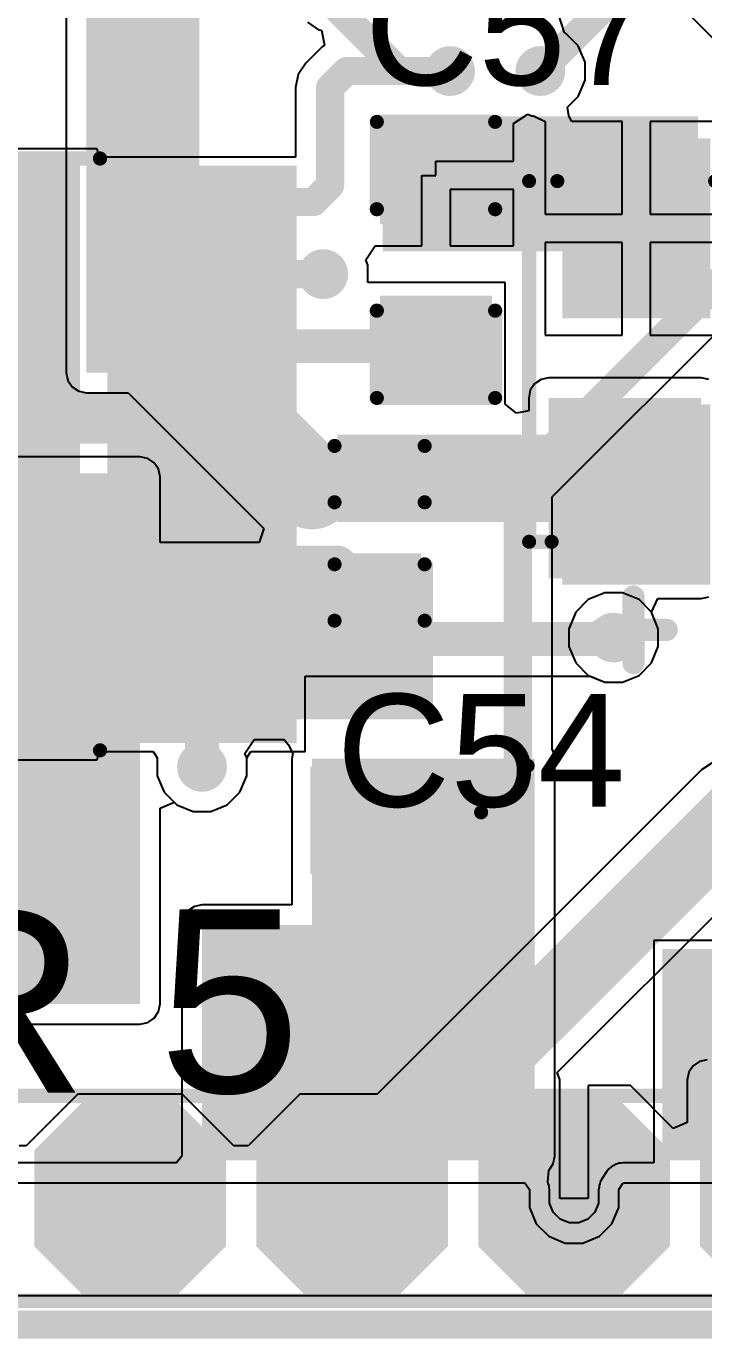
# Model space of a CAD drawing. Header units: millimetres. Extents: x -5.5 to 48.8, y -1.4 to 42.1.
# Drawn here: x 9.97 to 16.08, y -1.42 to 10.41 of the extents above; entities that cross this region are included whole.
import ezdxf

# ---------------------------------------------------------------- set-up
doc = ezdxf.new("R2010")
doc.units = ezdxf.units.MM
for name, color, linetype in [('BottomLayer', 5, 'Continuous'), ('BottomPaste', 16, 'Continuous'), ('BottomSolder', 6, 'Continuous'), ('Mechanical2', 216, 'Continuous'), ('TopLayer', 1, 'Continuous'), ('TopOverlay', 2, 'Continuous'), ('TopPaste', 8, 'Continuous'), ('TopSolder', 216, 'Continuous'), ('ViaHoleLayer', 16, 'Continuous')]:
    doc.layers.add(name, color=color, linetype=linetype)
doc.styles.add('Arial', font='', dxfattribs={"height": 0.2})
doc.styles.get('Arial').set_extended_font_data('Arial')

# ---------------------------------------------------------------- blocks, each defined once
blk = doc.blocks.new('R___0603_B_2')
at = {"layer": 'BottomLayer'}
for points in [[(-1.143, -0.4445), (-1.143, 0.4445), (-0.381, 0.4445), (-0.381, -0.4445)], [(0.381, -0.4445), (0.381, 0.4445), (1.143, 0.4445), (1.143, -0.4445)]]:
    blk.add_hatch(color=5, dxfattribs=at).paths.add_polyline_path(points)
at = {"layer": 'BottomPaste'}
for points in [[(-1.143, -0.4445), (-1.143, 0.4445), (-0.381, 0.4445), (-0.381, -0.4445)], [(0.381, -0.4445), (0.381, 0.4445), (1.143, 0.4445), (1.143, -0.4445)]]:
    blk.add_hatch(color=16, dxfattribs=at).paths.add_polyline_path(points)
at = {"layer": 'BottomSolder'}
for points in [[(-1.2446, -0.5461), (-1.2446, 0.5461), (-0.2794, 0.5461), (-0.2794, -0.5461)], [(0.2794, -0.5461), (0.2794, 0.5461), (1.2446, 0.5461), (1.2446, -0.5461)]]:
    blk.add_hatch(color=6, dxfattribs=at).paths.add_polyline_path(points)
blk = doc.blocks.new('SMA_B_4')
at = {"layer": 'BottomLayer'}
for points in [[(-3.25, 0.85), (-0.75, 0.85), (-0.75, -0.85), (-3.25, -0.85)], [(0.75, 0.85), (3.25, 0.85), (3.25, -0.85), (0.75, -0.85)]]:
    blk.add_hatch(color=5, dxfattribs=at).paths.add_polyline_path(points)
at = {"layer": 'BottomPaste'}
for points in [[(-3.25, 0.85), (-0.75, 0.85), (-0.75, -0.85), (-3.25, -0.85)], [(0.75, 0.85), (3.25, 0.85), (3.25, -0.85), (0.75, -0.85)]]:
    blk.add_hatch(color=16, dxfattribs=at).paths.add_polyline_path(points)
at = {"layer": 'BottomSolder'}
for points in [[(-3.352, 0.952), (-0.648, 0.952), (-0.648, -0.952), (-3.352, -0.952)], [(0.648, 0.952), (3.352, 0.952), (3.352, -0.952), (0.648, -0.952)]]:
    blk.add_hatch(color=6, dxfattribs=at).paths.add_polyline_path(points)
blk = doc.blocks.new('CR2032_BS_6_1_B_6')
at = {"layer": 'BottomLayer'}
blk.add_hatch(color=5, dxfattribs=at).paths.add_polyline_path([(13, 2.1), (16, 2.1), (16, -2.1), (13, -2.1)])
at = {"layer": 'BottomPaste'}
blk.add_hatch(color=16, dxfattribs=at).paths.add_polyline_path([(13, 2.1), (16, 2.1), (16, -2.1), (13, -2.1)])
at = {"layer": 'BottomSolder'}
blk.add_hatch(color=6, dxfattribs=at).paths.add_polyline_path([(12.898, 2.202), (16.102, 2.202), (16.102, -2.202), (12.898, -2.202)])
blk = doc.blocks.new('HTSSOP_16_25')
at = {"layer": 'TopLayer'}
for points in [[(-3.65, 2.5), (-2.15, 2.5), (-2.15, 2.05), (-3.65, 2.05)], [(-1.7, 2.5), (1.7, 2.5), (1.7, -2.5), (-1.7, -2.5)], [(2.15, 2.5), (3.65, 2.5), (3.65, 2.05), (2.15, 2.05)], [(-3.65, 1.85), (-2.15, 1.85), (-2.15, 1.4), (-3.65, 1.4)], [(2.15, 1.85), (3.65, 1.85), (3.65, 1.4), (2.15, 1.4)], [(-3.65, 1.2), (-2.15, 1.2), (-2.15, 0.75), (-3.65, 0.75)], [(2.15, 1.2), (3.65, 1.2), (3.65, 0.75), (2.15, 0.75)], [(-3.65, 0.55), (-2.15, 0.55), (-2.15, 0.1), (-3.65, 0.1)], [(2.15, 0.55), (3.65, 0.55), (3.65, 0.1), (2.15, 0.1)], [(-3.65, -0.1), (-2.15, -0.1), (-2.15, -0.55), (-3.65, -0.55)], [(2.15, -0.1), (3.65, -0.1), (3.65, -0.55), (2.15, -0.55)], [(-3.65, -0.75), (-2.15, -0.75), (-2.15, -1.2), (-3.65, -1.2)], [(2.15, -0.75), (3.65, -0.75), (3.65, -1.2), (2.15, -1.2)], [(-3.65, -1.4), (-2.15, -1.4), (-2.15, -1.85), (-3.65, -1.85)], [(2.15, -1.4), (3.65, -1.4), (3.65, -1.85), (2.15, -1.85)], [(-3.65, -2.05), (-2.15, -2.05), (-2.15, -2.5), (-3.65, -2.5)], [(2.15, -2.05), (3.65, -2.05), (3.65, -2.5), (2.15, -2.5)]]:
    blk.add_hatch(color=1, dxfattribs=at).paths.add_polyline_path(points)
at = {"layer": 'TopPaste'}
for points in [[(-3.65, 2.5), (-2.15, 2.5), (-2.15, 2.05), (-3.65, 2.05)], [(-1.7, 2.5), (1.7, 2.5), (1.7, -2.5), (-1.7, -2.5)], [(2.15, 2.5), (3.65, 2.5), (3.65, 2.05), (2.15, 2.05)], [(-3.65, 1.85), (-2.15, 1.85), (-2.15, 1.4), (-3.65, 1.4)], [(2.15, 1.85), (3.65, 1.85), (3.65, 1.4), (2.15, 1.4)], [(-3.65, 1.2), (-2.15, 1.2), (-2.15, 0.75), (-3.65, 0.75)], [(2.15, 1.2), (3.65, 1.2), (3.65, 0.75), (2.15, 0.75)], [(-3.65, 0.55), (-2.15, 0.55), (-2.15, 0.1), (-3.65, 0.1)], [(2.15, 0.55), (3.65, 0.55), (3.65, 0.1), (2.15, 0.1)], [(-3.65, -0.1), (-2.15, -0.1), (-2.15, -0.55), (-3.65, -0.55)], [(2.15, -0.1), (3.65, -0.1), (3.65, -0.55), (2.15, -0.55)], [(-3.65, -0.75), (-2.15, -0.75), (-2.15, -1.2), (-3.65, -1.2)], [(2.15, -0.75), (3.65, -0.75), (3.65, -1.2), (2.15, -1.2)], [(-3.65, -1.4), (-2.15, -1.4), (-2.15, -1.85), (-3.65, -1.85)], [(2.15, -1.4), (3.65, -1.4), (3.65, -1.85), (2.15, -1.85)], [(-3.65, -2.05), (-2.15, -2.05), (-2.15, -2.5), (-3.65, -2.5)], [(2.15, -2.05), (3.65, -2.05), (3.65, -2.5), (2.15, -2.5)]]:
    blk.add_hatch(color=8, dxfattribs=at).paths.add_polyline_path(points)
at = {"layer": 'TopSolder'}
for points in [[(-3.752, 2.602), (-2.048, 2.602), (-2.048, 1.948), (-3.752, 1.948)], [(-1.802, 2.602), (1.802, 2.602), (1.802, -2.602), (-1.802, -2.602)], [(2.048, 2.602), (3.752, 2.602), (3.752, 1.948), (2.048, 1.948)], [(-3.752, 1.952), (-2.048, 1.952), (-2.048, 1.298), (-3.752, 1.298)], [(2.048, 1.952), (3.752, 1.952), (3.752, 1.298), (2.048, 1.298)], [(-3.752, 1.302), (-2.048, 1.302), (-2.048, 0.648), (-3.752, 0.648)], [(2.048, 1.302), (3.752, 1.302), (3.752, 0.648), (2.048, 0.648)], [(-3.752, 0.652), (-2.048, 0.652), (-2.048, -0.002), (-3.752, -0.002)], [(2.048, 0.652), (3.752, 0.652), (3.752, -0.002), (2.048, -0.002)], [(-3.752, 0.002), (-2.048, 0.002), (-2.048, -0.652), (-3.752, -0.652)], [(2.048, 0.002), (3.752, 0.002), (3.752, -0.652), (2.048, -0.652)], [(-3.752, -0.648), (-2.048, -0.648), (-2.048, -1.302), (-3.752, -1.302)], [(2.048, -0.648), (3.752, -0.648), (3.752, -1.302), (2.048, -1.302)], [(-3.752, -1.298), (-2.048, -1.298), (-2.048, -1.952), (-3.752, -1.952)], [(2.048, -1.298), (3.752, -1.298), (3.752, -1.952), (2.048, -1.952)], [(-3.752, -1.948), (-2.048, -1.948), (-2.048, -2.602), (-3.752, -2.602)], [(2.048, -1.948), (3.752, -1.948), (3.752, -2.602), (2.048, -2.602)]]:
    blk.add_hatch(color=216, dxfattribs=at).paths.add_polyline_path(points)
at = {"layer": 'TopOverlay', "const_width": 0.127}
for points in [[(-1.981, 2.667), (1.981, 2.667)], [(-3.937, 2.413), (-3.81, 2.286)], [(-3.937, 2.159), (-3.937, 2.413)], [(-3.937, 2.159), (-3.81, 2.286)], [(-1.981, -2.667), (1.981, -2.667)]]:
    blk.add_lwpolyline(points, dxfattribs=at)
at = {"layer": 'TopOverlay', "const_width": 0.0635}
for points in [[(-2.013, 2.667, 1), (-1.949, 2.667, 1)], [(1.949, 2.667, 1), (2.013, 2.667, 1)], [(-3.969, 2.413, 1), (-3.905, 2.413, 1)], [(-3.969, 2.413, 1), (-3.905, 2.413, 1)], [(-3.842, 2.286, 1), (-3.778, 2.286, 1)], [(-3.842, 2.286, 1), (-3.778, 2.286, 1)], [(-3.969, 2.159, 1), (-3.905, 2.159, 1)], [(-3.969, 2.159, 1), (-3.905, 2.159, 1)], [(-2.013, -2.667, 1), (-1.949, -2.667, 1)], [(1.949, -2.667, 1), (2.013, -2.667, 1)]]:
    blk.add_lwpolyline(points, format="xyb", close=True, dxfattribs=at)
blk = doc.blocks.new('SMD_PADS__1X8__2_54MM_31')
at = {"layer": 'TopLayer'}
for points in [[(2.381, 0.762), (1.619, 0.762), (1.238, 0.381), (1.238, -0.381), (1.619, -0.762), (2.381, -0.762), (2.762, -0.381), (2.762, 0.381)], [(4.381, 0.762), (3.619, 0.762), (3.238, 0.381), (3.238, -0.381), (3.619, -0.762), (4.381, -0.762), (4.762, -0.381), (4.762, 0.381)], [(6.381, 0.762), (5.619, 0.762), (5.238, 0.381), (5.238, -0.381), (5.619, -0.762), (6.381, -0.762), (6.762, -0.381), (6.762, 0.381)]]:
    blk.add_hatch(color=1, dxfattribs=at).paths.add_polyline_path(points)
at = {"layer": 'TopPaste'}
for points in [[(2.381, 0.762), (1.619, 0.762), (1.238, 0.381), (1.238, -0.381), (1.619, -0.762), (2.381, -0.762), (2.762, -0.381), (2.762, 0.381)], [(4.381, 0.762), (3.619, 0.762), (3.238, 0.381), (3.238, -0.381), (3.619, -0.762), (4.381, -0.762), (4.762, -0.381), (4.762, 0.381)], [(6.381, 0.762), (5.619, 0.762), (5.238, 0.381), (5.238, -0.381), (5.619, -0.762), (6.381, -0.762), (6.762, -0.381), (6.762, 0.381)]]:
    blk.add_hatch(color=8, dxfattribs=at).paths.add_polyline_path(points)
at = {"layer": 'TopSolder'}
for points in [[(0.432, 0.864), (-0.432, 0.864), (-0.864, 0.432), (-0.864, -0.432), (-0.432, -0.864), (0.432, -0.864), (0.864, -0.432), (0.864, 0.432)], [(2.432, 0.864), (1.568, 0.864), (1.136, 0.432), (1.136, -0.432), (1.568, -0.864), (2.432, -0.864), (2.864, -0.432), (2.864, 0.432)], [(4.432, 0.864), (3.568, 0.864), (3.136, 0.432), (3.136, -0.432), (3.568, -0.864), (4.432, -0.864), (4.864, -0.432), (4.864, 0.432)], [(6.432, 0.864), (5.568, 0.864), (5.136, 0.432), (5.136, -0.432), (5.568, -0.864), (6.432, -0.864), (6.864, -0.432), (6.864, 0.432)]]:
    blk.add_hatch(color=216, dxfattribs=at).paths.add_polyline_path(points)
at = {"layer": 'TopOverlay', "const_width": 0.127}
for points in [[(14.924, 0.924), (-0.924, 0.924)], [(14.924, -0.924), (-0.924, -0.924)]]:
    blk.add_lwpolyline(points, dxfattribs=at)
blk = doc.blocks.new('CAP_0603_80')
at = {"layer": 'TopLayer'}
for points in [[(-0.381, 0.445), (-0.381, -0.445), (-1.143, -0.445), (-1.143, 0.445)], [(1.143, 0.445), (1.143, -0.445), (0.381, -0.445), (0.381, 0.445)]]:
    blk.add_hatch(color=1, dxfattribs=at).paths.add_polyline_path(points)
at = {"layer": 'TopPaste'}
for points in [[(-0.381, 0.445), (-0.381, -0.445), (-1.143, -0.445), (-1.143, 0.445)], [(1.143, 0.445), (1.143, -0.445), (0.381, -0.445), (0.381, 0.445)]]:
    blk.add_hatch(color=8, dxfattribs=at).paths.add_polyline_path(points)
at = {"layer": 'TopSolder'}
for points in [[(-0.321, 0.504), (-0.321, -0.504), (-1.203, -0.504), (-1.203, 0.504)], [(1.203, 0.504), (1.203, -0.504), (0.321, -0.504), (0.321, 0.504)]]:
    blk.add_hatch(color=216, dxfattribs=at).paths.add_polyline_path(points)
at = {"layer": 'TopOverlay', "const_width": 0.127}
for points in [[(-0.457, 0.533), (-1.245, 0.533)], [(-1.245, -0.533), (-1.245, 0.533)], [(1.245, 0.533), (0.457, 0.533)], [(1.245, -0.533), (1.245, 0.533)], [(-0.457, -0.533), (-1.245, -0.533)], [(1.245, -0.533), (0.457, -0.533)]]:
    blk.add_lwpolyline(points, dxfattribs=at)
at = {"layer": 'TopOverlay', "const_width": 0.0635}
for points in [[(-1.276, 0.533, 1), (-1.213, 0.533, 1)], [(-1.276, 0.533, 1), (-1.213, 0.533, 1)], [(-0.489, 0.533, 1), (-0.425, 0.533, 1)], [(0.425, 0.533, 1), (0.489, 0.533, 1)], [(1.213, 0.533, 1), (1.276, 0.533, 1)], [(1.213, 0.533, 1), (1.276, 0.533, 1)], [(-1.276, -0.533, 1), (-1.213, -0.533, 1)], [(-1.276, -0.533, 1), (-1.213, -0.533, 1)], [(-0.489, -0.533, 1), (-0.425, -0.533, 1)], [(0.425, -0.533, 1), (0.489, -0.533, 1)], [(1.213, -0.533, 1), (1.276, -0.533, 1)], [(1.213, -0.533, 1), (1.276, -0.533, 1)]]:
    blk.add_lwpolyline(points, format="xyb", close=True, dxfattribs=at)
blk = doc.blocks.new('C___0402_82')
at = {"layer": 'TopLayer'}
for points in [[(-0.699, -0.318), (-0.699, 0.318), (-0.241, 0.318), (-0.241, -0.318)], [(0.241, -0.318), (0.241, 0.318), (0.699, 0.318), (0.699, -0.318)]]:
    blk.add_hatch(color=1, dxfattribs=at).paths.add_polyline_path(points)
at = {"layer": 'TopPaste'}
for points in [[(-0.699, -0.318), (-0.699, 0.318), (-0.241, 0.318), (-0.241, -0.318)], [(0.241, -0.318), (0.241, 0.318), (0.699, 0.318), (0.699, -0.318)]]:
    blk.add_hatch(color=8, dxfattribs=at).paths.add_polyline_path(points)
at = {"layer": 'TopSolder'}
for points in [[(-0.758, -0.377), (-0.758, 0.377), (-0.181, 0.377), (-0.181, -0.377)], [(0.181, -0.377), (0.181, 0.377), (0.758, 0.377), (0.758, -0.377)]]:
    blk.add_hatch(color=216, dxfattribs=at).paths.add_polyline_path(points)
at = {"layer": 'TopOverlay', "const_width": 0.127}
for points in [[(-0.787, 0.406), (-0.279, 0.406)], [(-0.787, 0.406), (-0.787, -0.406)], [(0.279, 0.406), (0.787, 0.406)], [(0.787, 0.406), (0.787, -0.406)], [(-0.787, -0.406), (-0.279, -0.406)], [(0.279, -0.406), (0.787, -0.406)]]:
    blk.add_lwpolyline(points, dxfattribs=at)
at = {"layer": 'TopOverlay', "const_width": 0.0635}
for points in [[(-0.819, 0.406, 1), (-0.756, 0.406, 1)], [(-0.819, 0.406, 1), (-0.756, 0.406, 1)], [(-0.311, 0.406, 1), (-0.248, 0.406, 1)], [(0.248, 0.406, 1), (0.311, 0.406, 1)], [(0.756, 0.406, 1), (0.819, 0.406, 1)], [(0.756, 0.406, 1), (0.819, 0.406, 1)], [(-0.819, -0.406, 1), (-0.756, -0.406, 1)], [(-0.819, -0.406, 1), (-0.756, -0.406, 1)], [(-0.311, -0.406, 1), (-0.248, -0.406, 1)], [(0.248, -0.406, 1), (0.311, -0.406, 1)], [(0.756, -0.406, 1), (0.819, -0.406, 1)], [(0.756, -0.406, 1), (0.819, -0.406, 1)]]:
    blk.add_lwpolyline(points, format="xyb", close=True, dxfattribs=at)
blk = doc.blocks.new('C____A_85')
at = {"layer": 'TopLayer'}
for points in [[(-1.91, 0.565), (-0.49, 0.565), (-0.49, -0.565), (-1.91, -0.565)], [(0.49, 0.565), (1.91, 0.565), (1.91, -0.565), (0.49, -0.565)]]:
    blk.add_hatch(color=1, dxfattribs=at).paths.add_polyline_path(points)
at = {"layer": 'TopPaste'}
for points in [[(-1.91, 0.565), (-0.49, 0.565), (-0.49, -0.565), (-1.91, -0.565)], [(0.49, 0.565), (1.91, 0.565), (1.91, -0.565), (0.49, -0.565)]]:
    blk.add_hatch(color=8, dxfattribs=at).paths.add_polyline_path(points)
at = {"layer": 'TopSolder'}
for points in [[(-2.012, 0.667), (-0.388, 0.667), (-0.388, -0.667), (-2.012, -0.667)], [(0.388, 0.667), (2.012, 0.667), (2.012, -0.667), (0.388, -0.667)]]:
    blk.add_hatch(color=216, dxfattribs=at).paths.add_polyline_path(points)
at = {"layer": 'TopOverlay'}
for points, const_width in [([(-1.626, 0.965), (1.626, 0.965)], 0.127), ([(-1.626, 0.965), (-1.626, 0.762)], 0.127), ([(1.626, 0.965), (1.626, 0.711)], 0.127), ([(-2.419, 0.325), (-2.419, -0.275)], 0.2), ([(-2.719, 0.025), (-2.119, 0.025)], 0.2), ([(-1.626, -0.762), (-1.626, -0.965)], 0.127), ([(1.626, -0.711), (1.626, -0.965)], 0.127), ([(-1.626, -0.965), (1.626, -0.965)], 0.127)]:
    blk.add_lwpolyline(points, dxfattribs=dict(at, const_width=const_width))
for points, const_width in [([(-1.657, 0.965, 1), (-1.594, 0.965, 1)], 0.0635), ([(-1.657, 0.965, 1), (-1.594, 0.965, 1)], 0.0635), ([(1.594, 0.965, 1), (1.657, 0.965, 1)], 0.0635), ([(1.594, 0.965, 1), (1.657, 0.965, 1)], 0.0635), ([(-1.657, 0.762, 1), (-1.594, 0.762, 1)], 0.0635), ([(1.594, 0.711, 1), (1.657, 0.711, 1)], 0.0635), ([(-2.469, 0.325, 1), (-2.369, 0.325, 1)], 0.1), ([(-2.769, 0.025, 1), (-2.669, 0.025, 1)], 0.1), ([(-2.169, 0.025, 1), (-2.069, 0.025, 1)], 0.1), ([(-2.469, -0.275, 1), (-2.369, -0.275, 1)], 0.1), ([(-1.657, -0.762, 1), (-1.594, -0.762, 1)], 0.0635), ([(1.594, -0.711, 1), (1.657, -0.711, 1)], 0.0635), ([(-1.657, -0.965, 1), (-1.594, -0.965, 1)], 0.0635), ([(-1.657, -0.965, 1), (-1.594, -0.965, 1)], 0.0635), ([(1.594, -0.965, 1), (1.657, -0.965, 1)], 0.0635), ([(1.594, -0.965, 1), (1.657, -0.965, 1)], 0.0635)]:
    blk.add_lwpolyline(points, format="xyb", close=True, dxfattribs=dict(at, const_width=const_width))

msp = doc.modelspace()

# ---------------------------------------------------------------- hatches: boundary and pattern name
at = {"layer": 'BottomLayer'}
for points in [[(10.516, 7.29), (11.532, 7.29), (11.532, 20.32), (10.516, 20.32)], [(6.629, 1.6), (10.998, 1.6), (10.998, 6.35), (6.629, 6.35)], [(10.185, 4.166), (13.639, 4.166), (13.639, 5.578), (10.185, 5.578)], [(12.548, 0.229), (14.554, 0.229), (14.554, 3.81), (12.548, 3.81)], [(11.557, 0.229), (12.751, 0.229), (12.751, 2.311), (11.557, 2.311)]]:
    msp.add_hatch(color=5, dxfattribs=at).paths.add_polyline_path(points)
h = msp.add_hatch(color=5, dxfattribs=at)
edge = h.paths.add_edge_path()
edge.add_arc((13.792, 10.008), 0.225, 0, 360)
h = msp.add_hatch(color=5, dxfattribs=at)
edge = h.paths.add_edge_path()
edge.add_arc((14.605, 10.008), 0.225, 0, 360)
h = msp.add_hatch(color=5, dxfattribs=at)
edge = h.paths.add_edge_path()
edge.add_arc((14.478, 8.915), 0.225, 0, 360)
h = msp.add_hatch(color=5, dxfattribs=at)
edge = h.paths.add_edge_path()
edge.add_arc((12.649, 8.178), 0.225, 0, 360)
h = msp.add_hatch(color=5, dxfattribs=at)
edge = h.paths.add_edge_path()
edge.add_arc((12.548, 6.223), 0.225, 0, 360)
h = msp.add_hatch(color=5, dxfattribs=at)
edge = h.paths.add_edge_path()
edge.add_arc((15.265, 4.902), 0.225, 0, 360)
h = msp.add_hatch(color=5, dxfattribs=at)
edge = h.paths.add_edge_path()
edge.add_arc((11.557, 3.737), 0.225, 0, 360)
h = msp.add_hatch(color=5, dxfattribs=at)
edge = h.paths.add_edge_path()
edge.add_arc((14.909, -0.152), 0.225, 0, 360)
at = {"layer": 'TopLayer'}
h = msp.add_hatch(color=1, dxfattribs=at)
edge = h.paths.add_edge_path()
edge.add_arc((13.792, 10.008), 0.225, 0, 360)
h = msp.add_hatch(color=1, dxfattribs=at)
edge = h.paths.add_edge_path()
edge.add_arc((14.605, 10.008), 0.225, 0, 360)
for points in [[(13.183, 8.382), (16.027, 8.382), (16.027, 9.601), (13.183, 9.601)], [(16.053, 5.436), (16.053, 7.061), (14.681, 7.061), (14.681, 5.436)], [(12.776, 5.944), (15.469, 5.944), (15.469, 6.731), (12.776, 6.731)]]:
    msp.add_hatch(color=1, dxfattribs=at).paths.add_polyline_path(points)
h = msp.add_hatch(color=1, dxfattribs=at)
edge = h.paths.add_edge_path()
edge.add_arc((14.478, 8.915), 0.225, 0, 360)
h = msp.add_hatch(color=1, dxfattribs=at)
edge = h.paths.add_edge_path()
edge.add_arc((12.649, 8.178), 0.225, 0, 360)
h = msp.add_hatch(color=1, dxfattribs=at)
edge = h.paths.add_edge_path()
edge.add_arc((12.548, 6.223), 0.225, 0, 360)
h = msp.add_hatch(color=1, dxfattribs=at)
edge = h.paths.add_edge_path()
edge.add_arc((15.265, 4.902), 0.225, 0, 360)
h = msp.add_hatch(color=1, dxfattribs=at)
edge = h.paths.add_edge_path()
edge.add_arc((11.557, 3.737), 0.225, 0, 360)
h = msp.add_hatch(color=1, dxfattribs=at)
edge = h.paths.add_edge_path()
edge.add_arc((14.909, -0.152), 0.225, 0, 360)
at = {"layer": 'ViaHoleLayer'}
h = msp.add_hatch(color=16, dxfattribs=at)
edge = h.paths.add_edge_path()
edge.add_arc((13.792, 10.008), 0.1, 0, 360)
h = msp.add_hatch(color=16, dxfattribs=at)
edge = h.paths.add_edge_path()
edge.add_arc((14.605, 10.008), 0.1, 0, 360)
h = msp.add_hatch(color=16, dxfattribs=at)
edge = h.paths.add_edge_path()
edge.add_arc((14.478, 8.915), 0.1, 0, 360)
h = msp.add_hatch(color=16, dxfattribs=at)
edge = h.paths.add_edge_path()
edge.add_arc((12.649, 8.178), 0.1, 0, 360)
h = msp.add_hatch(color=16, dxfattribs=at)
edge = h.paths.add_edge_path()
edge.add_arc((12.548, 6.223), 0.1, 0, 360)
h = msp.add_hatch(color=16, dxfattribs=at)
edge = h.paths.add_edge_path()
edge.add_arc((15.265, 4.902), 0.1, 0, 360)
h = msp.add_hatch(color=16, dxfattribs=at)
edge = h.paths.add_edge_path()
edge.add_arc((11.557, 3.737), 0.1, 0, 360)
h = msp.add_hatch(color=16, dxfattribs=at)
edge = h.paths.add_edge_path()
edge.add_arc((14.909, -0.152), 0.1, 0, 360)

# ---------------------------------------------------------------- linework, layer by layer
at = {"layer": 'BottomLayer'}
for p, q in [((10.334, 18.97), (10.334, 7.29)), ((14.713, 6.17), (18.264, 9.722)), ((10.334, 7.29), (10.348, 7.22)), ((10.348, 7.22), (10.387, 7.162)), ((10.387, 7.162), (10.446, 7.122)), ((10.446, 7.122), (10.516, 7.109)), ((10.516, 7.109), (10.893, 7.109)), ((10.893, 7.109), (12.115, 5.886)), ((10.998, 6.531), (6.629, 6.531)), ((11.068, 6.517), (10.998, 6.531)), ((11.126, 6.478), (11.068, 6.517)), ((11.166, 6.419), (11.126, 6.478)), ((11.179, 6.35), (11.166, 6.419)), ((11.179, 5.759), (11.179, 6.35)), ((14.713, 3.893), (14.713, 6.17)), ((12.115, 5.886), (12.072, 5.759)), ((12.072, 5.759), (11.179, 5.759)), ((15.037, 5.244), (14.924, 5.13)), ((15.185, 5.305), (15.037, 5.244)), ((15.346, 5.305), (15.185, 5.305)), ((15.494, 5.244), (15.346, 5.305)), ((15.607, 5.13), (15.494, 5.244)), ((14.924, 5.13), (14.863, 4.982)), ((15.668, 4.982), (15.607, 5.13)), ((14.863, 4.982), (14.863, 4.822)), ((15.668, 4.822), (15.668, 4.982)), ((14.863, 4.822), (14.924, 4.674)), ((15.607, 4.674), (15.668, 4.822)), ((14.924, 4.674), (15.037, 4.561)), ((15.494, 4.561), (15.607, 4.674)), ((15.037, 4.561), (15.185, 4.499)), ((15.185, 4.499), (15.346, 4.499)), ((15.346, 4.499), (15.494, 4.561)), ((11.943, 3.857), (12.028, 3.984)), ((12.028, 3.984), (12.297, 3.984)), ((12.297, 3.984), (12.332, 3.94)), ((12.332, 3.94), (12.376, 3.857)), ((11.96, 3.818), (11.943, 3.857)), ((11.96, 3.657), (11.96, 3.818)), ((12.376, 3.857), (12.366, 3.81)), ((12.366, 3.81), (12.366, 2.493)), ((14.722, 3.879), (14.713, 3.893)), ((14.735, 3.81), (14.722, 3.879)), ((14.735, 3.753), (14.735, 3.81)), ((14.737, 3.747), (14.735, 3.753)), ((14.735, 3.74), (14.737, 3.747)), ((14.735, 0.229), (14.735, 3.74)), ((11.898, 3.509), (11.96, 3.657)), ((11.785, 3.396), (11.898, 3.509)), ((11.179, 3.366), (11.306, 3.418)), ((11.179, 1.6), (11.179, 3.366)), ((11.306, 3.418), (11.329, 3.396)), ((11.329, 3.396), (11.477, 3.335)), ((11.477, 3.335), (11.637, 3.335)), ((11.637, 3.335), (11.785, 3.396)), ((11.557, 2.493), (11.488, 2.479)), ((12.366, 2.493), (11.557, 2.493)), ((11.39, 2.381), (11.376, 2.311)), ((11.429, 2.44), (11.39, 2.381)), ((11.488, 2.479), (11.429, 2.44)), ((11.376, 2.311), (11.376, 0.229)), ((16.615, 2.171), (15.628, 2.171)), ((15.628, 2.171), (15.628, 0.169)), ((11.166, 1.531), (11.179, 1.6)), ((10.998, 1.419), (11.068, 1.433)), ((11.068, 1.433), (11.126, 1.472)), ((11.126, 1.472), (11.166, 1.531)), ((8.227, 1.419), (10.998, 1.419)), ((11.326, 0.169), (3.356, 0.169)), ((11.376, 0.229), (11.326, 0.169)), ((14.682, 0.1), (14.722, 0.159)), ((14.722, 0.159), (14.735, 0.229)), ((15.238, 0.125), (15.223, 0.115)), ((15.251, 0.138), (15.238, 0.125)), ((15.267, 0.145), (15.251, 0.138)), ((15.282, 0.155), (15.267, 0.145)), ((15.3, 0.158), (15.282, 0.155)), ((15.316, 0.165), (15.3, 0.158)), ((15.334, 0.165), (15.316, 0.165)), ((15.351, 0.169), (15.334, 0.165)), ((15.628, 0.169), (15.351, 0.169)), ((14.673, -0.003), (14.682, 0.1)), ((15.154, 0.012), (15.144, -0.003)), ((15.161, 0.028), (15.154, 0.012)), ((15.201, 0.088), (15.161, 0.028)), ((15.213, 0.101), (15.201, 0.088)), ((15.223, 0.115), (15.213, 0.101)), ((3.175, -0.013), (14.466, -0.013)), ((14.466, -0.013), (14.506, -0.072)), ((14.506, -0.072), (14.506, -0.233)), ((14.677, -0.02), (14.673, -0.003)), ((14.684, -0.037), (14.677, -0.02)), ((14.684, -0.055), (14.684, -0.037)), ((14.687, -0.072), (14.684, -0.055)), ((14.687, -0.196), (14.687, -0.072)), ((15.134, -0.055), (15.13, -0.072)), ((15.13, -0.072), (15.13, -0.196)), ((15.141, -0.02), (15.134, -0.037)), ((15.134, -0.037), (15.134, -0.055)), ((15.144, -0.003), (15.141, -0.02)), ((15.312, -0.072), (15.351, -0.013)), ((15.312, -0.233), (15.312, -0.072)), ((15.351, -0.013), (18.694, -0.013)), ((14.506, -0.233), (14.567, -0.381)), ((14.721, -0.278), (14.687, -0.196)), ((15.13, -0.196), (15.097, -0.278)), ((15.25, -0.381), (15.312, -0.233)), ((14.783, -0.34), (14.721, -0.278)), ((14.865, -0.374), (14.783, -0.34)), ((15.034, -0.34), (14.953, -0.374)), ((15.097, -0.278), (15.034, -0.34)), ((14.567, -0.381), (14.681, -0.494)), ((14.953, -0.374), (14.865, -0.374)), ((15.137, -0.494), (15.25, -0.381)), ((14.681, -0.494), (14.829, -0.555)), ((14.829, -0.555), (14.989, -0.555)), ((14.989, -0.555), (15.137, -0.494)), ((18.694, -1.031), (2.159, -1.031))]:
    msp.add_line(p, q, dxfattribs=at)
for points, const_width in [([(11.151, 7.656), (11.151, 13.678)], 0.762), ([(11.359, 7.347), (11.359, 13.47)], 0.254), ([(12.654, 10.689), (13.335, 10.008)], 0.254), ([(14.605, 10.008), (15.215, 10.617)], 0.254), ([(13.335, 10.008), (13.792, 10.008)], 0.254), ([(14.402, 6.299), (18.136, 10.033)], 0.254), ([(14.478, 8.915), (14.503, 8.915)], 0.508), ([(11.151, 7.656), (12.548, 6.259)], 0.762), ([(11.327, 7.804), (11.359, 7.347)], 0.254), ([(14.402, 2.921), (14.402, 6.299)], 0.254), ([(14.072, 3.327), (14.491, 3.747)], 0.127), ([(13.589, 2.108), (14.402, 2.921)], 0.254)]:
    msp.add_lwpolyline(points, dxfattribs=dict(at, const_width=const_width))
for points, const_width in [([(13.271, 10.008, 1), (13.399, 10.008, 1)], 0.127), ([(13.271, 10.008, 1), (13.399, 10.008, 1)], 0.127), ([(13.729, 10.008, 1), (13.856, 10.008, 1)], 0.127), ([(14.541, 10.008, 1), (14.668, 10.008, 1)], 0.127), ([(14.351, 8.915, 1), (14.605, 8.915, 1)], 0.254), ([(14.376, 8.915, 1), (14.63, 8.915, 1)], 0.254), ([(10.96, 7.656, 1), (11.341, 7.656, 1)], 0.381), ([(10.96, 7.656, 1), (11.341, 7.656, 1)], 0.381), ([(11.264, 7.804, 1), (11.391, 7.804, 1)], 0.127), ([(11.295, 7.347, 1), (11.422, 7.347, 1)], 0.127), ([(11.295, 7.347, 1), (11.422, 7.347, 1)], 0.127), ([(12.357, 6.259, 1), (12.738, 6.259, 1)], 0.381), ([(14.338, 6.299, 1), (14.465, 6.299, 1)], 0.127), ([(14.338, 6.299, 1), (14.465, 6.299, 1)], 0.127), ([(14.459, 3.747, 1), (14.522, 3.747, 1)], 0.0635), ([(14.04, 3.327, 1), (14.103, 3.327, 1)], 0.0635), ([(14.338, 2.921, 1), (14.465, 2.921, 1)], 0.127), ([(14.338, 2.921, 1), (14.465, 2.921, 1)], 0.127), ([(13.525, 2.108, 1), (13.652, 2.108, 1)], 0.127)]:
    msp.add_lwpolyline(points, format="xyb", close=True, dxfattribs=dict(at, const_width=const_width))
at = {"layer": 'Mechanical2', "const_width": 0.254}
msp.add_lwpolyline([(-1.295, -1.29), (48.705, -1.29)], dxfattribs=at)
at = {"layer": 'TopLayer'}
for p, q in [((15.074, 11.39), (17.021, 9.443)), ((12.506, 10.448), (12.606, 10.381)), ((14.823, 10.353), (14.773, 10.511)), ((12.606, 10.381), (12.633, 10.376)), ((12.633, 10.376), (12.66, 10.241)), ((14.833, 10.349), (14.823, 10.353)), ((14.946, 10.236), (14.833, 10.349)), ((12.64, 10.227), (12.491, 10.079)), ((12.66, 10.241), (12.64, 10.227)), ((15.008, 10.088), (14.946, 10.236)), ((12.491, 10.079), (12.424, 9.978)), ((15.008, 9.927), (15.008, 10.088)), ((12.424, 9.978), (12.4, 9.859)), ((12.4, 9.859), (12.4, 9.231)), ((14.946, 9.779), (15.008, 9.927)), ((14.849, 9.682), (14.946, 9.779)), ((14.364, 9.534), (14.491, 9.619)), ((14.491, 9.619), (14.525, 9.605)), ((14.525, 9.605), (14.543, 9.605)), ((14.543, 9.605), (14.65, 9.555)), ((14.863, 9.606), (14.849, 9.682)), ((14.888, 9.555), (14.863, 9.606)), ((14.364, 9.195), (14.364, 9.534)), ((14.65, 9.555), (14.65, 9.478)), ((14.65, 9.478), (14.65, 8.718)), ((15.342, 9.555), (14.888, 9.555)), ((15.342, 8.718), (15.342, 9.555)), ((16.288, 9.555), (15.596, 9.555)), ((15.596, 9.555), (15.596, 8.718)), ((10.611, 9.307), (8.784, 9.307)), ((10.629, 9.231), (10.611, 9.307)), ((12.4, 9.231), (10.629, 9.231)), ((13.665, 9.068), (13.665, 9.195)), ((13.665, 9.195), (14.364, 9.195)), ((13.538, 8.433), (13.538, 9.068)), ((13.538, 9.068), (13.665, 9.068)), ((14.364, 8.941), (13.792, 8.941)), ((13.792, 8.941), (13.792, 8.433)), ((14.364, 8.433), (14.364, 8.941)), ((14.65, 8.718), (15.342, 8.718)), ((15.596, 8.718), (16.288, 8.718)), ((13.032, 8.306), (13.117, 8.433)), ((13.117, 8.433), (13.538, 8.433)), ((13.792, 8.433), (14.364, 8.433)), ((15.342, 8.464), (14.65, 8.464)), ((14.65, 8.464), (14.65, 7.627)), ((15.342, 7.627), (15.342, 8.464)), ((16.288, 8.464), (15.596, 8.464)), ((15.596, 8.464), (15.596, 7.627)), ((13.052, 8.258), (13.032, 8.306)), ((13.052, 8.103), (13.052, 8.258)), ((14.287, 8.103), (13.052, 8.103)), ((14.287, 7.005), (14.287, 8.103)), ((14.65, 7.627), (15.342, 7.627)), ((15.596, 7.627), (16.288, 7.627)), ((14.612, 7.229), (14.553, 7.189)), ((14.681, 7.242), (14.612, 7.229)), ((16.053, 7.242), (14.681, 7.242)), ((16.122, 7.229), (16.053, 7.242)), ((14.514, 7.131), (14.5, 7.061)), ((14.553, 7.189), (14.514, 7.131)), ((14.389, 6.924), (14.287, 7.005)), ((14.5, 7.061), (14.5, 6.947)), ((14.5, 6.947), (14.389, 6.924)), ((15.607, 5.13), (15.663, 5.254)), ((15.663, 5.254), (16.053, 5.254)), ((16.053, 5.254), (16.122, 5.268)), ((15.668, 4.982), (15.607, 5.13)), ((15.668, 4.822), (15.668, 4.982)), ((15.607, 4.674), (15.668, 4.822)), ((15.494, 4.561), (15.607, 4.674)), ((12.485, 3.875), (12.485, 4.553)), ((12.485, 4.553), (15.056, 4.553)), ((15.056, 4.553), (15.185, 4.499)), ((15.185, 4.499), (15.346, 4.499)), ((15.346, 4.499), (15.494, 4.561)), ((8.784, 3.799), (10.611, 3.799)), ((10.611, 3.799), (10.629, 3.875)), ((10.629, 3.875), (11.116, 3.875)), ((11.116, 3.875), (11.154, 3.818)), ((11.154, 3.818), (11.154, 3.657)), ((11.96, 3.818), (11.998, 3.875)), ((11.96, 3.657), (11.96, 3.818)), ((11.998, 3.875), (12.485, 3.875)), ((16.221, 3.819), (16.057, 3.71)), ((16.057, 3.71), (13.134, 0.787)), ((11.154, 3.657), (11.216, 3.509)), ((11.898, 3.509), (11.96, 3.657)), ((11.216, 3.509), (11.329, 3.396)), ((11.785, 3.396), (11.898, 3.509)), ((11.329, 3.396), (11.477, 3.335)), ((11.477, 3.335), (11.637, 3.335)), ((11.637, 3.335), (11.785, 3.396)), ((14.756, 0.981), (16.623, 2.848)), ((16.04, 1.082), (15.981, 1.043)), ((16.109, 1.096), (16.04, 1.082)), ((14.782, 0.919), (14.756, 0.981)), ((15.942, 0.984), (15.928, 0.914)), ((15.981, 1.043), (15.942, 0.984)), ((14.782, -0.152), (14.782, 0.919)), ((15.417, 0.864), (15.036, 0.864)), ((15.036, 0.864), (15.036, -0.152)), ((15.801, 0.479), (15.417, 0.864)), ((15.928, 0.914), (15.928, 0.532)), ((10.439, 0.787), (9.974, 0.322)), ((11.379, 0.787), (10.439, 0.787)), ((11.844, 0.322), (11.379, 0.787)), ((12.439, 0.787), (11.974, 0.322)), ((13.134, 0.787), (12.439, 0.787)), ((15.928, 0.532), (15.801, 0.479)), ((9.974, 0.322), (9.909, 0.32)), ((11.909, 0.32), (11.844, 0.322)), ((11.974, 0.322), (11.909, 0.32)), ((15.036, -0.152), (14.782, -0.152))]:
    msp.add_line(p, q, dxfattribs=at)
for points, const_width in [([(12.711, 9.859), (12.86, 10.008)], 0.254), ([(12.86, 10.008), (13.792, 10.008)], 0.254), ([(12.711, 8.977), (12.711, 9.859)], 0.254), ([(14.529, 8.89), (14.554, 8.89)], 0.635), ([(12.562, 8.828), (12.711, 8.977)], 0.254), ([(11.557, 8.828), (12.562, 8.828)], 0.254), ([(11.557, 8.178), (12.649, 8.178)], 0.254), ([(11.557, 7.528), (13.665, 7.528)], 0.305), ([(8.982, 6.878), (11.557, 6.878)], 0.457), ([(13.153, 6.232), (13.157, 6.236)], 0.305), ([(13.157, 6.236), (14.827, 6.236)], 0.305), ([(14.827, 6.236), (14.91, 6.318)], 0.305), ([(11.557, 6.228), (11.561, 6.232)], 0.305), ([(11.561, 6.232), (13.153, 6.232)], 0.305), ([(11.557, 5.578), (12.786, 5.578)], 0.305), ([(12.786, 5.578), (12.992, 5.372)], 0.305), ([(13.081, 5.372), (13.157, 5.296)], 0.305), ([(11.557, 4.928), (11.596, 4.889)], 0.305), ([(11.596, 4.889), (15.253, 4.889)], 0.305), ([(15.253, 4.889), (15.265, 4.902)], 0.305), ([(11.557, 3.737), (11.557, 4.278)], 0.305), ([(12.909, -0.152), (16.414, 3.353)], 0.635), ([(12.897, -0.152), (12.909, -0.152)], 0.635)]:
    msp.add_lwpolyline(points, dxfattribs=dict(at, const_width=const_width))
for points, const_width in [([(12.796, 10.008, 1), (12.923, 10.008, 1)], 0.127), ([(12.796, 10.008, 1), (12.923, 10.008, 1)], 0.127), ([(13.729, 10.008, 1), (13.856, 10.008, 1)], 0.127), ([(12.647, 9.859, 1), (12.774, 9.859, 1)], 0.127), ([(12.647, 9.859, 1), (12.774, 9.859, 1)], 0.127), ([(14.37, 8.89, 1), (14.688, 8.89, 1)], 0.318), ([(14.395, 8.89, 1), (14.713, 8.89, 1)], 0.318), ([(12.647, 8.977, 1), (12.774, 8.977, 1)], 0.127), ([(12.647, 8.977, 1), (12.774, 8.977, 1)], 0.127), ([(11.493, 8.828, 1), (11.62, 8.828, 1)], 0.127), ([(12.499, 8.828, 1), (12.626, 8.828, 1)], 0.127), ([(12.499, 8.828, 1), (12.626, 8.828, 1)], 0.127), ([(11.493, 8.178, 1), (11.62, 8.178, 1)], 0.127), ([(12.586, 8.178, 1), (12.713, 8.178, 1)], 0.127), ([(11.481, 7.528, 1), (11.633, 7.528, 1)], 0.152), ([(13.589, 7.528, 1), (13.741, 7.528, 1)], 0.152), ([(11.443, 6.878, 1), (11.671, 6.878, 1)], 0.229), ([(13.081, 6.236, 1), (13.233, 6.236, 1)], 0.152), ([(13.081, 6.236, 1), (13.233, 6.236, 1)], 0.152), ([(14.751, 6.236, 1), (14.903, 6.236, 1)], 0.152), ([(14.751, 6.236, 1), (14.903, 6.236, 1)], 0.152), ([(14.834, 6.318, 1), (14.986, 6.318, 1)], 0.152), ([(11.481, 6.228, 1), (11.633, 6.228, 1)], 0.152), ([(11.485, 6.232, 1), (11.637, 6.232, 1)], 0.152), ([(11.485, 6.232, 1), (11.637, 6.232, 1)], 0.152), ([(13.077, 6.232, 1), (13.23, 6.232, 1)], 0.152), ([(13.077, 6.232, 1), (13.23, 6.232, 1)], 0.152), ([(11.481, 5.578, 1), (11.633, 5.578, 1)], 0.152), ([(12.71, 5.578, 1), (12.862, 5.578, 1)], 0.152), ([(12.71, 5.578, 1), (12.862, 5.578, 1)], 0.152), ([(12.916, 5.372, 1), (13.068, 5.372, 1)], 0.152), ([(13.005, 5.372, 1), (13.157, 5.372, 1)], 0.152), ([(13.081, 5.296, 1), (13.233, 5.296, 1)], 0.152), ([(11.481, 4.928, 1), (11.633, 4.928, 1)], 0.152), ([(11.52, 4.889, 1), (11.672, 4.889, 1)], 0.152), ([(11.52, 4.889, 1), (11.672, 4.889, 1)], 0.152), ([(15.177, 4.889, 1), (15.329, 4.889, 1)], 0.152), ([(15.177, 4.889, 1), (15.329, 4.889, 1)], 0.152), ([(15.189, 4.902, 1), (15.342, 4.902, 1)], 0.152), ([(11.481, 4.278, 1), (11.633, 4.278, 1)], 0.152), ([(11.481, 3.737, 1), (11.633, 3.737, 1)], 0.152), ([(12.738, -0.152, 1), (13.055, -0.152, 1)], 0.318), ([(12.75, -0.152, 1), (13.068, -0.152, 1)], 0.318), ([(12.75, -0.152, 1), (13.068, -0.152, 1)], 0.318)]:
    msp.add_lwpolyline(points, format="xyb", close=True, dxfattribs=dict(at, const_width=const_width))

# ---------------------------------------------------------------- block references
for name, p, rotation in [('CR2032_BS_6_1_B_6', (8.738, 19.279), 270), ('CAP_0603_80', (13.665, 8.306), 270), ('C____A_85', (15.469, 7.391), 90), ('C___0402_82', (13.157, 5.842), 90), ('R___0603_B_2', (13.08, 4.017), 90), ('SMD_PADS__1X8__2_54MM_31', (16.909, -0.152), 180)]:
    msp.add_blockref(name, p, dxfattribs=dict(rotation=rotation))
for name, p in [('HTSSOP_16_25', (8.657, 6.553)), ('SMA_B_4', (15.056, 1.143))]:
    msp.add_blockref(name, p)

# ---------------------------------------------------------------- texts
at = {"layer": 'TopOverlay', "style": 'Arial'}
for s, p in [('C57', (13.022, 9.881)), ('C54', (12.768, 3.378))]:
    msp.add_text(s, height=1.016, dxfattribs=at).set_placement(p)
msp.add_text('MOTOR 5', height=1.651, rotation=360, dxfattribs=at).set_placement((1.94, 0.802))

doc.saveas('drawing.dxf')
